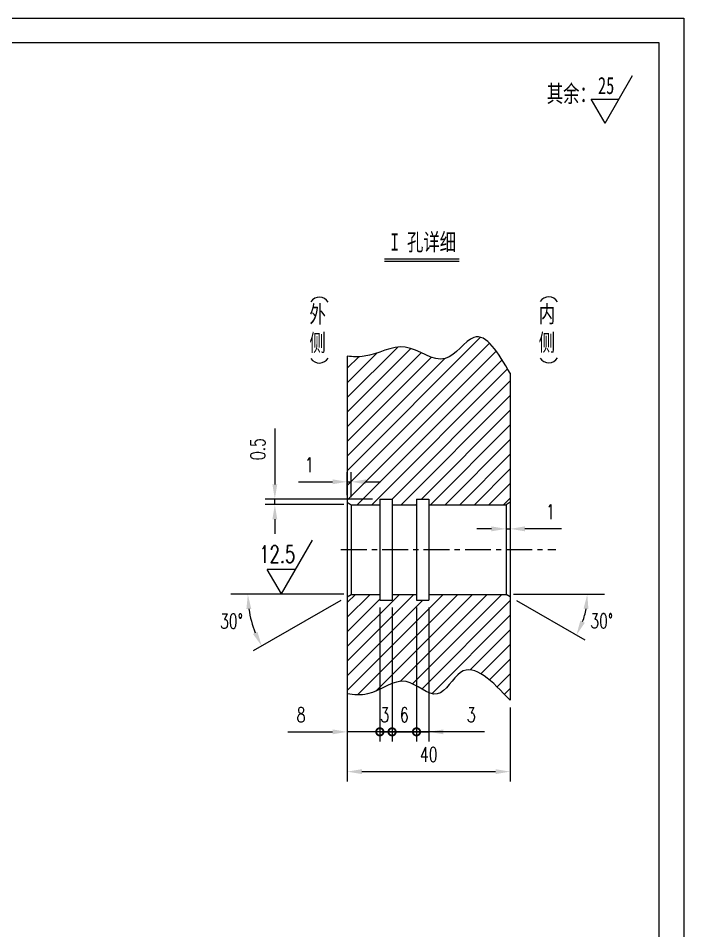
# Model space of a CAD drawing. Header units: millimetres. Extents: x 0 to 2520, y 0 to 1782.
# Drawn here: x 1703 to 2520, y 663 to 1782 of the extents above; entities that cross this region are included whole.
import ezdxf

# ---------------------------------------------------------------- set-up
doc = ezdxf.new("R2010")
doc.units = ezdxf.units.MM
doc.linetypes.add('CENTER', pattern=[50.8, 31.75, -6.35, 6.35, -6.35])
doc.layers.get('0').update_dxf_attribs({"lineweight": 0})
for name, color, linetype, lineweight in [('中心线', 1, 'CENTER', 9), ('尺寸线', 4, 'Continuous', 9), ('标注线', 4, 'Continuous', 5), ('粗线', 7, 'Continuous', 15)]:
    doc.layers.add(name, color=color, linetype=linetype, lineweight=lineweight)
doc.layers.add('边框', color=7, linetype='Continuous', lineweight=18, plot=False)
doc.styles.get("Standard").update_dxf_attribs({"font": 'romans.shx', "width": 0.7})
doc.styles.add('尺寸', font='romans.shx', dxfattribs={"width": 0.7})
doc.styles.add('线性', font='romans.shx', dxfattribs={"width": 0.7})
doc.dimstyles.new('副本标准', dxfattribs={"dimscale": 6, "dimtxt": 3, "dimasz": 3, "dimexe": 2, "dimexo": 1.5, "dimgap": 1, "dimtad": 1, "dimtih": 1, "dimtoh": 1, "dimdec": 1, "dimzin": 12, "dimdsep": 46, "dimtxsty": 'Standard', "dimcen": 0, "dimdle": 6, "dimclrd": 256, "dimclre": 256, "dimclrt": 256, "dimadec": 1, "dimazin": 3, "dimtfac": 1, "dimtdec": 1, "dimtmove": 1, "dimatfit": 0, "dimfxl": 0, "dimtolj": 1, "dimarcsym": 0})
doc.dimstyles.new('标准', dxfattribs={"dimscale": 6, "dimtxt": 3, "dimasz": 3, "dimexe": 2, "dimexo": 1.5, "dimgap": 2, "dimtad": 1, "dimdec": 1, "dimzin": 12, "dimdsep": 46, "dimtxsty": 'Standard', "dimcen": 0, "dimdle": 6, "dimclrd": 256, "dimclre": 256, "dimclrt": 256, "dimadec": 1, "dimazin": 3, "dimtfac": 1, "dimtdec": 1, "dimtmove": 0, "dimatfit": 0, "dimfxl": 0, "dimtolj": 1, "dimarcsym": 0})

# ---------------------------------------------------------------- blocks, each defined once
blk = doc.blocks.new('_DotSmall')
at = {"color": 0, "linetype": 'ByBlock'}
blk.add_lwpolyline([(-0.0625, 0, 0.5, 0.5, 1), (0.0625, 0, 0.5, 0.5, 1)], format="xyseb", close=True, dxfattribs=at)
blk = doc.blocks.new('*X42')
at = {"layer": '标注线', "linetype": 'ByBlock'}
blk.add_hatch(color=256, dxfattribs=at).paths.add_polyline_path([(2107, 906.7), (2089, 909.7), (2089, 903.7)], flags=0)
for p, q in [((2107, 1066.4), (2107, 894.7)), ((2147, 1059.4), (2147, 894.7))]:
    blk.add_line(p, q, dxfattribs=at)
at = {"layer": '标注线', "linetype": 'ByBlock', "lineweight": -2}
for p, q in [((2147, 1068.4), (2147, 1068.4)), ((2034.1, 906.7), (2089, 906.7)), ((2147, 906.7), (2107, 906.7)), ((2147, 906.7), (2183, 906.7))]:
    blk.add_line(p, q, dxfattribs=at)
at = {"layer": '标注线', "linetype": 'ByBlock', "lineweight": -2, "xscale": 18, "yscale": 18, "zscale": 18, "rotation": 180}
blk.add_blockref('_DotSmall', (2147, 906.7), dxfattribs=at)
at = {"layer": '标注线', "linetype": 'ByBlock', "insert": (2050.3, 927.7), "char_height": 18, "width": 12.6, "attachment_point": 5}
blk.add_mtext('8', dxfattribs=at)
blk = doc.blocks.new('*X44')
at = {"layer": '标注线', "linetype": 'ByBlock'}
for p, q in [((2147, 1059.4), (2147, 894.7)), ((2162, 1059.4), (2162, 894.7))]:
    blk.add_line(p, q, dxfattribs=at)
at = {"layer": '标注线', "linetype": 'ByBlock', "lineweight": -2}
for p, q in [((2147, 906.7), (2111, 906.7)), ((2147, 906.7), (2162, 906.7)), ((2198, 906.7), (2162, 906.7))]:
    blk.add_line(p, q, dxfattribs=at)
at = {"layer": '标注线', "linetype": 'ByBlock', "lineweight": -2, "xscale": 18, "yscale": 18, "zscale": 18}
blk.add_blockref('_DotSmall', (2147, 906.7), dxfattribs=at)
at = {"layer": '标注线', "linetype": 'ByBlock', "lineweight": -2, "xscale": 18, "yscale": 18, "zscale": 18, "rotation": 180}
blk.add_blockref('_DotSmall', (2162, 906.7), dxfattribs=at)
at = {"layer": '标注线', "linetype": 'ByBlock', "insert": (2153, 927.7), "char_height": 18, "width": 10.8, "attachment_point": 5}
blk.add_mtext('3', dxfattribs=at)
blk = doc.blocks.new('*X45')
at = {"layer": '标注线', "linetype": 'ByBlock'}
for p, q in [((2162, 1059.4), (2162, 894.7)), ((2192, 1059.4), (2192, 894.7))]:
    blk.add_line(p, q, dxfattribs=at)
at = {"layer": '标注线', "linetype": 'ByBlock', "lineweight": -2}
for p, q in [((2162, 906.7), (2126, 906.7)), ((2162, 906.7), (2192, 906.7)), ((2228, 906.7), (2192, 906.7))]:
    blk.add_line(p, q, dxfattribs=at)
at = {"layer": '标注线', "linetype": 'ByBlock', "lineweight": -2, "xscale": 18, "yscale": 18, "zscale": 18}
blk.add_blockref('_DotSmall', (2162, 906.7), dxfattribs=at)
at = {"layer": '标注线', "linetype": 'ByBlock', "lineweight": -2, "xscale": 18, "yscale": 18, "zscale": 18, "rotation": 180}
blk.add_blockref('_DotSmall', (2192, 906.7), dxfattribs=at)
at = {"layer": '标注线', "linetype": 'ByBlock', "insert": (2177, 927.7), "char_height": 18, "width": 12.6, "attachment_point": 5}
blk.add_mtext('6', dxfattribs=at)
blk = doc.blocks.new('*X46')
at = {"layer": '标注线', "linetype": 'ByBlock'}
blk.add_hatch(color=256, dxfattribs=at).paths.add_polyline_path([(2207, 906.7), (2225, 903.7), (2225, 909.7)], flags=0)
at = {"layer": '标注线', "linetype": 'ByBlock', "lineweight": -2}
for p, q in [((2192, 1068.4), (2192, 1068.4)), ((2192, 906.7), (2156, 906.7)), ((2192, 906.7), (2207, 906.7)), ((2275.4, 906.7), (2225, 906.7))]:
    blk.add_line(p, q, dxfattribs=at)
at = {"layer": '标注线', "linetype": 'ByBlock'}
for p, q in [((2192, 1059.4), (2192, 894.7)), ((2207, 1059.4), (2207, 894.7))]:
    blk.add_line(p, q, dxfattribs=at)
at = {"layer": '标注线', "linetype": 'ByBlock', "lineweight": -2, "xscale": 18, "yscale": 18, "zscale": 18}
blk.add_blockref('_DotSmall', (2192, 906.7), dxfattribs=at)
at = {"layer": '标注线', "linetype": 'ByBlock', "insert": (2259.2, 927.7), "char_height": 18, "width": 10.8, "attachment_point": 5}
blk.add_mtext('3', dxfattribs=at)
blk = doc.blocks.new('*X47')
at = {"layer": '标注线', "linetype": 'ByBlock'}
for points in [[(2107, 857.9), (2125, 854.9), (2125, 860.9)], [(2307, 857.9), (2289, 854.9), (2289, 860.9)]]:
    blk.add_hatch(color=256, dxfattribs=at).paths.add_polyline_path(points, flags=0)
for p, q in [((2107, 944.2), (2107, 845.9)), ((2307, 936.4), (2307, 845.9))]:
    blk.add_line(p, q, dxfattribs=at)
at = {"layer": '标注线', "linetype": 'ByBlock', "lineweight": -2}
blk.add_line((2125, 857.9), (2289, 857.9), dxfattribs=at)
at = {"layer": '标注线', "linetype": 'ByBlock', "insert": (2207, 878.9), "char_height": 18, "width": 30.6, "attachment_point": 5}
blk.add_mtext('40', dxfattribs=at)
blk = doc.blocks.new('*X48')
at = {"layer": '尺寸线', "linetype": 'ByBlock'}
for points in [[(2302, 1155.7), (2284, 1152.7), (2284, 1158.7)], [(2307, 1155.7), (2325, 1152.7), (2325, 1158.7)]]:
    blk.add_hatch(color=256, dxfattribs=at).paths.add_polyline_path(points, flags=0)
at = {"layer": '尺寸线', "linetype": 'ByBlock', "lineweight": -2}
for p, q in [((2302, 1185.4), (2302, 1185.4)), ((2284, 1155.7), (2266, 1155.7)), ((2302, 1155.7), (2307, 1155.7)), ((2370, 1155.7), (2325, 1155.7))]:
    blk.add_line(p, q, dxfattribs=at)
at = {"layer": '尺寸线', "linetype": 'ByBlock'}
for p, q in [((2302, 1176.4), (2302, 1143.7)), ((2307, 1179.2), (2307, 1143.7))]:
    blk.add_line(p, q, dxfattribs=at)
at = {"layer": '尺寸线', "linetype": 'ByBlock', "insert": (2356.5, 1176.7), "char_height": 18, "width": 7.2, "attachment_point": 5}
blk.add_mtext('1', dxfattribs=at)
blk = doc.blocks.new('*X49')
at = {"layer": '尺寸线', "linetype": 'ByBlock'}
for points in [[(2107, 1213.4), (2089, 1210.4), (2089, 1216.4)], [(2112, 1213.4), (2130, 1210.4), (2130, 1216.4)]]:
    blk.add_hatch(color=256, dxfattribs=at).paths.add_polyline_path(points, flags=0)
for p, q in [((2107, 1197.2), (2107, 1225.4)), ((2112, 1194.4), (2112, 1225.4))]:
    blk.add_line(p, q, dxfattribs=at)
at = {"layer": '尺寸线', "linetype": 'ByBlock', "lineweight": -2}
for p, q in [((2047, 1213.4), (2089, 1213.4)), ((2107, 1213.4), (2112, 1213.4)), ((2130, 1213.4), (2148, 1213.4)), ((2107, 1188.2), (2107, 1188.2))]:
    blk.add_line(p, q, dxfattribs=at)
at = {"layer": '尺寸线', "linetype": 'ByBlock', "insert": (2060.5, 1234.4), "char_height": 18, "width": 7.2, "attachment_point": 5}
blk.add_mtext('1', dxfattribs=at)
blk = doc.blocks.new('*X74')
at = {"layer": '标注线', "linetype": 'ByBlock'}
for points in [[(1985, 1075.4), (1989.2, 1057.6), (1983.2, 1057.2)], [(2002, 1011.9), (1991.4, 1026.7), (1996.8, 1029.4)]]:
    blk.add_hatch(color=256, dxfattribs=at).paths.add_polyline_path(points, flags=0)
for p, q in [((2103, 1075.4), (1964, 1075.4)), ((2099.2, 1068), (1991.6, 1005.9))]:
    blk.add_line(p, q, dxfattribs=at)
at = {"layer": '标注线', "linetype": 'ByBlock', "lineweight": -2}
blk.add_arc((2112, 1075.4), 127, 188.1279, 201.8721, dxfattribs=at)
at = {"layer": '标注线', "linetype": 'ByBlock', "insert": (1964.9, 1042.5), "char_height": 18, "width": 41.4, "attachment_point": 5}
blk.add_mtext('30%%D', dxfattribs=at)
blk = doc.blocks.new('*X75')
at = {"layer": '标注线', "linetype": 'ByBlock'}
for points in [[(2401.6, 1075.4), (2403, 1057.2), (2397, 1057.7)], [(2388.3, 1025.5), (2393.1, 1043.1), (2398.6, 1040.6)]]:
    blk.add_hatch(color=256, dxfattribs=at).paths.add_polyline_path(points, flags=0)
for p, q in [((2311, 1075.4), (2422.6, 1075.4)), ((2314.7, 1068), (2398.7, 1019.5))]:
    blk.add_line(p, q, dxfattribs=at)
at = {"layer": '标注线', "linetype": 'ByBlock', "lineweight": -2}
blk.add_arc((2302, 1075.4), 99.7, 340.3589, 349.6411, dxfattribs=at)
at = {"layer": '标注线', "linetype": 'ByBlock', "insert": (2419.3, 1042.7), "char_height": 18, "width": 41.4, "attachment_point": 5}
blk.add_mtext('30%%D', dxfattribs=at)
blk = doc.blocks.new('*X90')
at = {"layer": '尺寸线', "linetype": 'ByBlock'}
for points in [[(2018.1, 1192.3), (2021.1, 1210.3), (2015.1, 1210.3)], [(2018.1, 1185.4), (2021.1, 1167.4), (2015.1, 1167.4)]]:
    blk.add_hatch(color=256, dxfattribs=at).paths.add_polyline_path(points, flags=0)
at = {"layer": '尺寸线', "linetype": 'ByBlock', "lineweight": -2}
for p, q in [((2018.1, 1278.7), (2018.1, 1210.3)), ((2018.1, 1185.4), (2018.1, 1192.3)), ((2112, 1185.4), (2112, 1185.4)), ((2018.1, 1167.4), (2018.1, 1149.4))]:
    blk.add_line(p, q, dxfattribs=at)
at = {"layer": '尺寸线', "linetype": 'ByBlock'}
for p, q in [((2138, 1192.3), (2006.1, 1192.3)), ((2103, 1185.4), (2006.1, 1185.4))]:
    blk.add_line(p, q, dxfattribs=at)
at = {"layer": '尺寸线', "linetype": 'ByBlock', "insert": (1997.1, 1253.5), "char_height": 18, "width": 36, "attachment_point": 5, "rotation": 90}
blk.add_mtext('0.5', dxfattribs=at)

msp = doc.modelspace()

# ---------------------------------------------------------------- hatches: boundary and pattern name
at = {"layer": '尺寸线'}
h = msp.add_hatch(dxfattribs=at)
h.set_pattern_fill('ANSI31', color=256, style=0, pattern_type=0)
h.set_pattern_definition([(45, (0, 0), (-8.980256, 8.980256), [])])
edge = h.paths.add_edge_path(flags=0)
edge.add_line((2306.95, 1188.25), (2306.95, 1346.49))
edge.add_spline(control_points=[(2306.95, 1346.49), (2292.38, 1371.24), (2267.69, 1413.18), (2226.91, 1346.66), (2177.51, 1392.16), (2138.24, 1365.17), (2113.94, 1366.85), (2106.95, 1367.34)], knot_values=[0, 0, 0, 0, 64.2667588, 108.8809686, 161.1095975, 214.0242376, 235.4143173, 235.4143173, 235.4143173, 235.4143173], weights=[1, 1, 1, 1, 1, 1, 1, 1], degree=3, periodic=0)
edge.add_line((2106.95, 1367.34), (2106.95, 1188.25))
edge.add_line((2106.95, 1188.25), (2111.95, 1185.36))
edge.add_line((2111.95, 1185.36), (2146.95, 1185.36))
edge.add_line((2146.95, 1185.36), (2146.95, 1192.3))
edge.add_line((2146.95, 1192.3), (2161.95, 1192.3))
edge.add_line((2161.95, 1192.3), (2161.95, 1185.36))
edge.add_line((2161.95, 1185.36), (2191.95, 1185.36))
edge.add_line((2191.95, 1185.36), (2191.95, 1192.3))
edge.add_line((2191.95, 1192.3), (2206.95, 1192.3))
edge.add_line((2206.95, 1192.3), (2206.95, 1185.36))
edge.add_line((2206.95, 1185.36), (2301.95, 1185.36))
edge.add_line((2301.95, 1185.36), (2306.95, 1188.25))
edge = h.paths.add_edge_path(flags=0)
edge.add_line((2306.95, 945.39), (2306.95, 1072.47))
edge.add_line((2306.95, 1072.47), (2301.95, 1075.36))
edge.add_line((2301.95, 1075.36), (2206.95, 1075.36))
edge.add_line((2206.95, 1075.36), (2206.95, 1068.42))
edge.add_line((2206.95, 1068.42), (2191.95, 1068.42))
edge.add_line((2191.95, 1068.42), (2191.95, 1075.36))
edge.add_line((2191.95, 1075.36), (2161.95, 1075.36))
edge.add_line((2161.95, 1075.36), (2161.95, 1068.42))
edge.add_line((2161.95, 1068.42), (2146.95, 1068.42))
edge.add_line((2146.95, 1068.42), (2146.95, 1075.36))
edge.add_line((2146.95, 1075.36), (2111.95, 1075.36))
edge.add_line((2111.95, 1075.36), (2106.95, 1072.47))
edge.add_line((2106.95, 1072.47), (2106.95, 953.18))
edge.add_spline(control_points=[(2106.95, 953.18), (2115.33, 952.27), (2140.49, 949.52), (2175.79, 983.66), (2219.29, 936.85), (2251.4, 1004.31), (2285.24, 968.41), (2306.95, 945.39)], knot_values=[0, 0, 0, 0, 25.6984625, 77.161266, 119.5778737, 159.8493475, 231.8874367, 231.8874367, 231.8874367, 231.8874367], weights=[1, 1, 1, 1, 1, 1, 1, 1], degree=3, periodic=0)

# ---------------------------------------------------------------- linework, layer by layer
at = {"layer": '中心线'}
msp.add_line((2099.13, 1130.36), (2363.18, 1130.36), dxfattribs=at)
at = {"layer": '尺寸线'}
for p, q in [((2152.61, 1487.05), (2244.46, 1487.05)), ((2152.61, 1484.05), (2244.46, 1484.05))]:
    msp.add_line(p, q, dxfattribs=at)
at = {"layer": '尺寸线', "ltscale": 10}
for p, q in [((2026.16, 1075.86), (2064.27, 1141.86)), ((2026.16, 1075.86), (2008.84, 1105.86)), ((2043.48, 1105.86), (2008.84, 1105.86))]:
    msp.add_line(p, q, dxfattribs=at)
for centre, start, end in [((2072.85, 1427.07), 32.04614, 145.43647), ((2354.27, 1427.35), 32.04614, 145.43647), ((2072.85, 1371.93), 214.56353, 327.95386), ((2354.27, 1372.22), 214.56353, 327.95386)]:
    msp.add_arc(centre, 12.8, start, end, dxfattribs=at)
at = {"layer": '标注线'}
for p, q in [((2423.39, 1653.15), (2457.21, 1711.72)), ((2406.23, 1682.88), (2440.56, 1682.88)), ((2423.39, 1653.15), (2406.23, 1682.88))]:
    msp.add_line(p, q, dxfattribs=at)
at = {"layer": '粗线'}
for p, q in [((2490, 1752), (150, 1752)), ((2490, 30), (2490, 1752)), ((2106.95, 1367.34), (2106.95, 953.18)), ((2306.95, 1346.49), (2306.95, 945.39)), ((2106.95, 1188.25), (2111.95, 1185.36)), ((2146.95, 1192.3), (2146.95, 1068.42)), ((2146.95, 1192.3), (2161.95, 1192.3)), ((2161.95, 1192.3), (2161.95, 1068.42)), ((2191.95, 1192.3), (2191.95, 1068.42)), ((2191.95, 1192.3), (2206.95, 1192.3)), ((2206.95, 1192.3), (2206.95, 1068.42)), ((2306.95, 1188.25), (2301.95, 1185.36)), ((2111.95, 1185.36), (2146.95, 1185.36)), ((2111.95, 1185.36), (2111.95, 1075.36)), ((2161.95, 1185.36), (2191.95, 1185.36)), ((2206.95, 1185.36), (2301.95, 1185.36)), ((2301.95, 1185.36), (2301.95, 1075.36)), ((2106.95, 1072.47), (2111.95, 1075.36)), ((2111.95, 1075.36), (2146.95, 1075.36)), ((2161.95, 1075.36), (2191.95, 1075.36)), ((2206.95, 1075.36), (2301.95, 1075.36)), ((2306.95, 1072.47), (2301.95, 1075.36)), ((2146.95, 1068.42), (2161.95, 1068.42)), ((2191.95, 1068.42), (2206.95, 1068.42))]:
    msp.add_line(p, q, dxfattribs=at)
for points, knots in [([(2306.95, 1346.49), (2292.38, 1371.24), (2267.69, 1413.18), (2226.91, 1346.66), (2177.51, 1392.16), (2138.24, 1365.17), (2113.94, 1366.85), (2106.95, 1367.34)], [0, 0, 0, 0, 7496.3884829, 12700.4077182, 18792.609962, 24964.8319003, 27459.8752269, 27459.8752269, 27459.8752269, 27459.8752269]), ([(2306.95, 945.39), (2285.24, 968.41), (2251.4, 1004.31), (2219.29, 936.85), (2175.79, 983.66), (2140.49, 949.52), (2115.33, 952.27), (2106.95, 953.18)], [0, 0, 0, 0, 8428.5018935, 13140.2897469, 18103.0596158, 24124.2400931, 27130.9764249, 27130.9764249, 27130.9764249, 27130.9764249])]:
    msp.add_open_spline(points, degree=3, knots=knots, dxfattribs=at)
at = {"layer": '边框', "linetype": 'Continuous', "lineweight": 25}
for p, q in [((0, 1782), (2520, 1782)), ((2520, 1782), (2520, 0))]:
    msp.add_line(p, q, dxfattribs=at)

# ---------------------------------------------------------------- texts
at = {"layer": '尺寸线', "char_height": 21}
for s, insert, width, attachment_point, style in [('{\\fSimSun|b0|i0|c119|p8;I} 孔详细', (2200.39, 1506.37), 158.7133, 5, '线性'), ('12.5', (2043.14, 1135.1), 54.6, 3, '尺寸')]:
    msp.add_mtext(s, dxfattribs=dict(at, insert=insert, width=width, attachment_point=attachment_point, style=style))
at = {"layer": '尺寸线', "ltscale": 10, "char_height": 21, "width": 37.5667, "attachment_point": 5, "style": '线性'}
for s, insert in [('\\P外\\P侧', (2070.64, 1417.93)), ('\\P内\\P侧', (2352.06, 1418.22))]:
    msp.add_mtext(s, dxfattribs=dict(at, insert=insert))
at = {"layer": '标注线', "char_height": 21, "attachment_point": 1}
for s, insert, width in [('其余：', (2351.89, 1700.02), 234.8844), ('{\\fSimSun|b0|i0|c119|p8;25}', (2414.76, 1710.04), 31.9159)]:
    msp.add_mtext(s, dxfattribs=dict(at, insert=insert, width=width))

# ---------------------------------------------------------------- dimensions: what is measured, and where the dimension line sits
at = {"layer": '尺寸线'}
dim = msp.add_linear_dim(base=(2018.07, 1192.3), p1=(2111.95, 1185.36), p2=(2146.95, 1192.3), angle=90, text='0.5', dimstyle='标准', override={"dimsah": 1, "dimtzin": 0}, dxfattribs=at)
dim.commit()
dim.dimension.update_dxf_attribs({"geometry": '*X90', "text_midpoint": (1997.07, 1253.5)})
dim = msp.add_linear_dim(base=(2111.95, 1213.41), p1=(2106.95, 1188.25), p2=(2111.95, 1185.36), text='1', dimstyle='标准', override={"dimsah": 1, "dimtzin": 0}, dxfattribs=at)
dim.commit()
dim.dimension.update_dxf_attribs({"geometry": '*X49', "text_midpoint": (2060.47, 1213.41), "dimtype": 160})
dim = msp.add_linear_dim(base=(2306.95, 1155.75), p1=(2301.95, 1185.36), p2=(2306.95, 1188.25), text='1', dimstyle='标准', override={"dimsah": 1, "dimtzin": 0}, dxfattribs=at)
dim.commit()
dim.dimension.update_dxf_attribs({"geometry": '*X48', "text_midpoint": (2356.45, 1176.75)})
at = {"layer": '标注线'}
for base, line1, line2, picture, middle in [((1988.02, 1047.66), ((2106.95, 1072.47), (2111.95, 1075.36)), ((2111.95, 1075.36), (2146.95, 1075.36)), '*X74', (1964.92, 1042.49)), ((2398, 1048.65), ((2306.95, 1072.47), (2301.95, 1075.36)), ((2206.95, 1075.36), (2301.95, 1075.36)), '*X75', (2419.33, 1042.72))]:
    dim = msp.add_angular_dim_2l(base=base, line1=line1, line2=line2, dimstyle='副本标准', override={"dimtad": 0, "dimtih": 1, "dimtoh": 1, "dimsah": 1, "dimtzin": 12}, dxfattribs=at)
    dim.commit()
    dim.dimension.update_dxf_attribs({"geometry": picture, "text_midpoint": middle})
for base, p1, p2, text, override, picture, middle in [((2106.95, 906.75), (2146.95, 1068.42), (2106.95, 1075.36), '8', {"dimblk1": 'DotSmall', "dimsah": 1, "dimtzin": 0}, '*X42', (2050.3, 906.75)), ((2161.95, 906.75), (2146.95, 1068.42), (2161.95, 1068.42), '3', {"dimblk": 'DotSmall', "dimsah": 1, "dimtzin": 0}, '*X44', (2152.95, 906.75)), ((2191.95, 906.75), (2161.95, 1068.42), (2191.95, 1068.42), '6', {"dimblk": 'DotSmall', "dimsah": 1, "dimtzin": 0}, '*X45', (2176.95, 906.75))]:
    dim = msp.add_linear_dim(base=base, p1=p1, p2=p2, text=text, dimstyle='标准', override=override, dxfattribs=at)
    dim.commit()
    dim.dimension.update_dxf_attribs({"geometry": picture, "text_midpoint": middle, "dimtype": 160})
for base, p1, p2, text, override, picture, middle in [((2206.95, 906.75), (2191.95, 1068.42), (2206.95, 1068.42), '3', {"dimblk1": 'DotSmall', "dimsah": 1, "dimtzin": 0}, '*X46', (2259.15, 927.75)), ((2306.95, 857.92), (2106.95, 953.18), (2306.95, 945.39), '40', {"dimsah": 1, "dimtzin": 0}, '*X47', (2206.95, 878.92))]:
    dim = msp.add_linear_dim(base=base, p1=p1, p2=p2, text=text, dimstyle='标准', override=override, dxfattribs=at)
    dim.commit()
    dim.dimension.update_dxf_attribs({"geometry": picture, "text_midpoint": middle})

doc.saveas('drawing.dxf')
